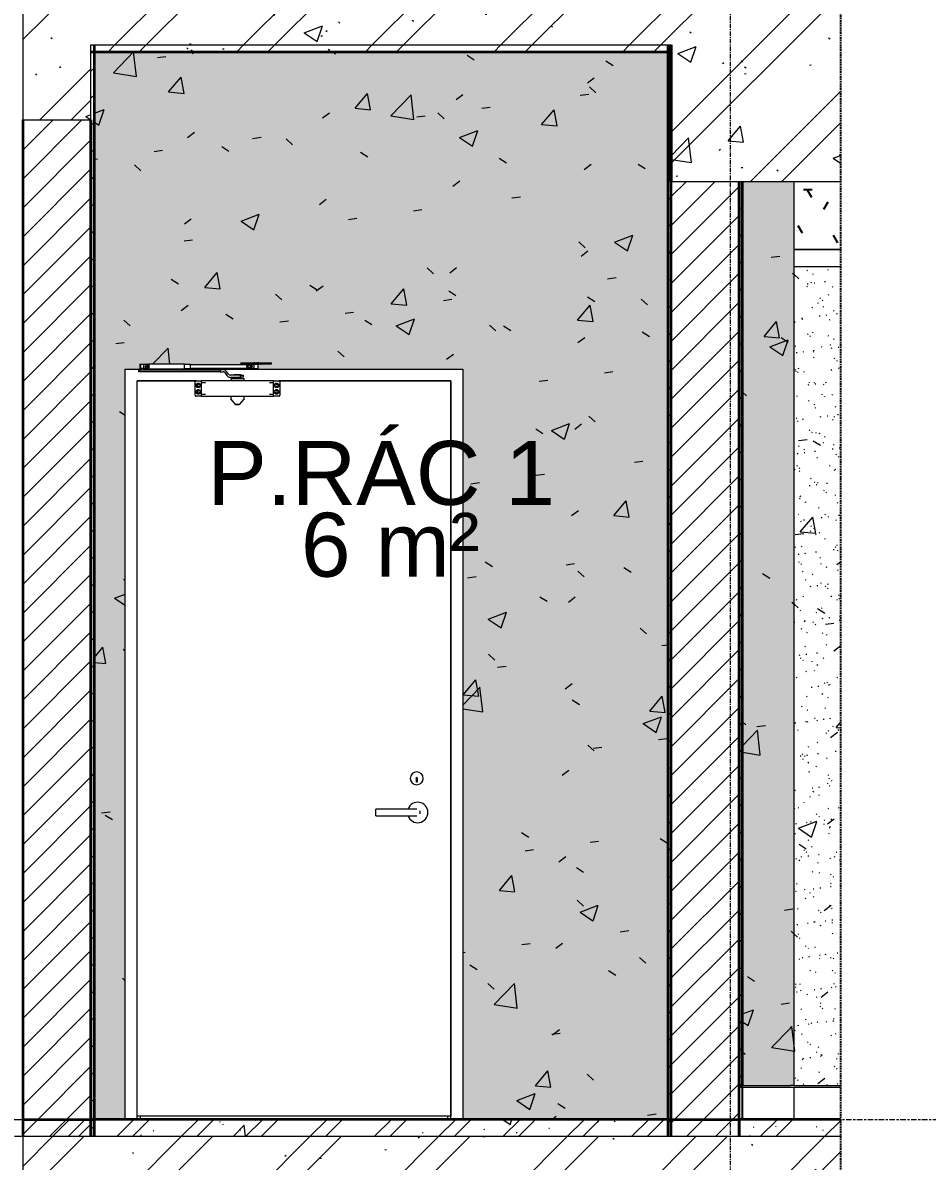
# Model space of a CAD drawing. Header units: millimetres. Extents: x 41641 to 74043, y -6777 to 34550.
# Drawn here: x 51462 to 54113, y 22478 to 25815 of the extents above; entities that cross this region are included whole.
import ezdxf

# ---------------------------------------------------------------- set-up
doc = ezdxf.new("R2010")
doc.units = ezdxf.units.MM
for name, pattern in [('Centre', [31.75, 6.35, -4.7625, 15.875, -4.7625]), ('Grid Line', [22.225, 12.7, -3.175, 3.175, -3.175]), ('Hidden', [7.14375, 4.7625, -2.38125])]:
    doc.linetypes.add(name, pattern=pattern)
for name, color, linetype, lineweight in [('0-1', 7, 'Continuous', 5), ('A-AREA-IDEN', 2, 'Continuous', 9), ('A-CLNG-1', 250, 'Continuous', 18), ('A-CLNG-PATT-1', 254, 'Continuous', 25), ('A-DETL-GENF', 92, 'Continuous', 18), ('A-DETL-GENF-1', 9, 'Continuous', 18), ('A-DETL-GENF-3', 92, 'Hidden', 25), ('A-DETL-THIN', 151, 'Continuous', 18), ('A-DOOR', 31, 'Continuous', 18), ('A-DOOR-FRAM', 31, 'Continuous', 18), ('A-FLOR', 192, 'Continuous', 18), ('A-FLOR-1', 250, 'Continuous', 18), ('A-FLOR-FNSH-1', 7, 'Continuous', 35), ('A-FLOR-HRAL-1', 250, 'Continuous', 18), ('A-FLOR-HRAL-2', 53, 'Continuous', 25), ('A-FLOR-HRAL-3', 9, 'Continuous', 18), ('A-FLOR-LEVL-2', 51, 'Centre', 9), ('A-FLOR-PATT-1', 43, 'Continuous', 18), ('A-FLOR-PATT-3', 8, 'Continuous', 18), ('A-WALL-1', 7, 'Continuous', 35), ('A-WALL-PATT', 111, 'Continuous', 18), ('A-WALL-PATT-1', 9, 'Continuous', 18), ('A-WALL-PATT-2', 255, 'Continuous', 18), ('A-WALL-PATT-3', 250, 'Continuous', 18), ('I-WALL', 2, 'Continuous', 18), ('I-WALL-1', 250, 'Continuous', 18), ('S-BEAM-3', 10, 'Continuous', 50), ('S-GRID-1', 1, 'Grid Line', 9)]:
    doc.layers.add(name, color=color, linetype=linetype, lineweight=lineweight)
doc.styles.add('Arial', font='arial.ttf', dxfattribs={"height": 187.5})
pattern_1 = [(50, (48873.26, 15725), (546.553, -47.817), [57.15, -628.65]), (355, (48873.26, 15725), (-105.728, 573.17), [45.72, -502.92]), (100.451, (48918.8, 15721), (440.828, 525.35), [48.57, -534.27]), (46.184, (48873.26, 15877.4), (813.237, -126.13), [85.725, -942.975]), (96.636, (48941, 15866.9), (712.21, 742.28), [72.855, -801.405]), (351.184, (48873.3, 15877.4), (712.215, 742.276), [68.58, -754.38]), (21, (48949.46, 15839.3), (454.843, -306.796), [57.15, -628.65]), (326, (48949.46, 15839.3), (185.406, 552.564), [45.72, -502.92]), (71.451, (48987.36, 15813.73), (640.25, 245.764), [48.57, -534.27]), (37.5, (48873.26, 15725), (9.2664, 253.665), [5.029, -491.795, 5.029, -505.511, -504.825]), (37.5, (48873.26, 15725), (9.2664, 253.665), [-1007.364, 5.029, -499.796]), (7.5, (48873.26, 15725), (200.4594, 300.5414), [5.029, -286.055, 5.029, -480.365, -192.405]), (7.5, (48873.26, 15725), (200.4594, 300.5414), [-776.478, 5.029, -187.376]), (327.5, (48703.33, 15725), (406.773, -17.1864), [5.029, -185.471, 5.029, -589.331, -788.67]), (327.5, (48703.33, 15725), (406.773, -17.1864), [-784.86, 5.029, -783.641]), (317.5, (48627.13, 15725), (444.388, 76.28), [5.029, -242.621, 5.029, -389.687, -560.07]), (317.5, (48627.13, 15725), (444.388, 76.28), [-642.366, 5.03, -555.04]), (45, (48873.26, 15725), (-188.5854, 188.5854), []), (45, (48873.26, 16010.75), (-188.5854, 188.5854), [])]
pattern_2 = [(50, (48873.26, 15725), (273.276, -23.909), [28.575, -314.325]), (355, (48873.26, 15725), (-52.865, 286.585), [22.86, -251.46]), (100.451, (48896.03, 15723), (220.414, 262.6745), [24.285, -267.135]), (46.184, (48873.26, 15801.2), (406.619, -63.065), [42.862, -471.487]), (96.636, (48907.14, 15795.94), (356.104, 371.141), [36.428, -400.703]), (351.184, (48873.26, 15801.2), (356.107, 371.138), [34.29, -377.19]), (21, (48911.36, 15782.15), (227.421, -153.398), [28.575, -314.325]), (326, (48911.36, 15782.15), (92.703, 276.282), [22.86, -251.46]), (71.451, (48930.3, 15769.37), (320.1254, 122.8816), [24.285, -267.135]), (37.5, (48873.26, 15725), (4.6325, 126.8326), [2.515, -245.897, 2.515, -252.755, -252.413]), (37.5, (48873.26, 15725), (4.6325, 126.8326), [-503.682, 2.515, -249.898]), (7.5, (48873.26, 15725), (100.2292, 150.2711), [2.515, -143.027, 2.515, -240.182, -96.203]), (7.5, (48873.26, 15725), (100.2292, 150.2711), [-388.239, 2.515, -93.688]), (327.5, (48788.3, 15725), (203.3868, -8.5935), [2.515, -92.735, 2.515, -294.665, -394.335]), (327.5, (48788.3, 15725), (203.3868, -8.5935), [-392.43, 2.515, -391.82]), (317.5, (48750.2, 15725), (222.1944, 38.14), [2.515, -121.31, 2.515, -194.843, -280.035]), (317.5, (48750.2, 15725), (222.1944, 38.14), [-321.183, 2.515, -277.52]), (45, (48873.26, 15725), (-94.2927, 94.2927), []), (45, (48873.26, 15867.88), (-94.2927, 94.2927), [])]
pattern_3 = [(50, (48873.26, 15725), (546.553, -47.817), [57.15, -628.65]), (355, (48873.26, 15725), (-105.728, 573.17), [45.72, -502.92]), (100.451, (48918.8, 15721), (440.828, 525.35), [48.57, -534.27]), (46.184, (48873.26, 15877.4), (813.237, -126.13), [85.725, -942.975]), (96.636, (48941, 15866.9), (712.21, 742.28), [72.855, -801.405]), (351.184, (48873.3, 15877.4), (712.215, 742.276), [68.58, -754.38]), (21, (48949.46, 15839.3), (454.843, -306.796), [57.15, -628.65]), (326, (48949.46, 15839.3), (185.406, 552.564), [45.72, -502.92]), (71.451, (48987.36, 15813.73), (640.25, 245.764), [48.57, -534.27]), (37.5, (48873.26, 15725), (9.2664, 253.665), [25.146, -471.678, 25.146, -485.394, -504.825]), (37.5, (48873.26, 15725), (9.2664, 253.665), [-1007.364, 25.146, -479.679]), (7.5, (48873.26, 15725), (200.4594, 300.5414), [25.146, -265.938, 25.146, -460.248, -192.405]), (7.5, (48873.26, 15725), (200.4594, 300.5414), [-776.478, 25.146, -167.259]), (327.5, (48703.33, 15725), (406.773, -17.1864), [25.146, -165.354, 25.146, -569.214, -788.67]), (327.5, (48703.33, 15725), (406.773, -17.1864), [-784.86, 25.146, -763.524]), (317.5, (48627.13, 15725), (444.388, 76.28), [25.146, -222.504, 25.146, -369.57, -560.07]), (317.5, (48627.13, 15725), (444.388, 76.28), [-642.366, 25.146, -534.924])]
pattern_4 = [(37.5, (48873.26, 15725), (-2.40047, 73.41204), [2.515, -55.397, 2.515, -62.255, -61.913]), (37.5, (48873.26, 15725), (-2.40047, 73.41204), [-122.682, 2.515, -59.398]), (7.5, (48873.26, 15725), (67.42816, 107.524), [2.515, -28.727, 2.515, -49.682, -20.003]), (7.5, (48873.26, 15725), (67.42816, 107.524), [-83.439, 2.515, -17.488]), (327.5, (48826.4, 15725), (118.6493, 0.21553), [2.515, -16.535, 2.515, -66.065, -89.535]), (327.5, (48826.4, 15725), (118.6493, 0.21553), [-87.63, 2.515, -87.02]), (317.5, (48826.4, 15725), (114.5339, 33.4393), [2.515, -7.01, 2.515, -42.443, -51.435]), (317.5, (48826.4, 15725), (114.5339, 33.4393), [-54.483, 2.515, -48.92])]
pattern_5 = [(45, (48873.26, 15725), (-39.77476, 39.77476), [])]
pattern_6 = [(45, (48873.26, 15725), (-42.4264, 42.4264), [])]

# ---------------------------------------------------------------- blocks, each defined once
blk = doc.blocks.new('NCV_TKTC_KET CAU_rvt-1-TKCS_THANG MÁY TM1 - MẶT CẮT')
at = {"layer": 'A-FLOR-PATT-1'}
h = blk.add_hatch(dxfattribs=at)
h.set_pattern_fill('FP_3', color=256, style=0, pattern_type=2)
h.set_pattern_definition(pattern_1)
h.paths.add_polyline_path([(53295.8, 25730), (53361.9, 25730), (53361.9, 25750), (51661.9, 25750), (51661.9, 25730), (52646.7, 25730)])
h = blk.add_hatch(dxfattribs=at)
h.set_pattern_fill('FP_3', color=256, style=0, pattern_type=2)
h.set_pattern_definition(pattern_1)
h.paths.add_polyline_path([(53295.8, 25730), (53361.9, 25730), (53361.9, 25750), (51661.9, 25750), (51661.9, 25730), (52646.7, 25730)])
at = {"layer": 'A-FLOR-FNSH-1'}
for p, q in [((53361.9, 25730), (53361.9, 25750)), ((51661.9, 25730), (53361.9, 25730))]:
    blk.add_line(p, q, dxfattribs=at)
at = {"layer": 'S-BEAM-3'}
blk.add_line((53361.9, 25750), (53361.9, 25350), dxfattribs=at)
blk = doc.blocks.new('Railing - Railing-V6-TKCS_THANG MÁY TM1 - MẶT CẮT')
at = {"layer": 'A-FLOR-HRAL-2'}
for p, q in [((53571.9, 22695), (53561.9, 22695)), ((53561.9, 22695), (53561.9, 22600)), ((53571.9, 22600), (53571.9, 22695)), ((53561.9, 22600), (53571.9, 22600))]:
    blk.add_line(p, q, dxfattribs=at)
at = {"layer": 'A-FLOR-HRAL-3'}
for p, q in [((53571.9, 22695), (53721.9, 22695)), ((53721.9, 22695), (53858.6, 22695)), ((53721.9, 22695), (53721.9, 22600))]:
    blk.add_line(p, q, dxfattribs=at)
blk = doc.blocks.new('CL_01-VÁCH DỰNG THẠCH CAO CĂN HỘ LOẠI 1-7A1 - CL_01-VÁCH DỰNG THẠCH CAO CĂN HỘ LOẠI 1-7A-V7-TKCS_THANG MÁY TM1 - MẶT CẮT')
at = {"layer": 'A-CLNG-PATT-1'}
h = blk.add_hatch(dxfattribs=at)
h.set_pattern_fill('FP_8', color=256, style=0, pattern_type=2)
h.set_pattern_definition([(0, (48873.26, 15725), (304.8, 76.2), [25.146, -203.454, 25.146, -203.454, -1219.2]), (0, (48873.26, 15725), (304.8, 76.2), [-457.2, 25.146, -432.054, 25.146, -203.454, -533.4]), (0, (48873.26, 15725), (304.8, 76.2), [-1143, 25.146, -127.254, 25.146, -355.854]), (120, (48987.56, 15763.1), (-218.39114, 225.86454), [25.146, -203.454, 25.146, -203.454, -1219.2]), (120, (48987.56, 15763.1), (-218.39114, 225.86454), [-457.2, 25.146, -432.054, 25.146, -203.454, -533.4]), (120, (48987.56, 15763.1), (-218.39114, 225.86454), [-1143, 25.146, -127.254, 25.146, -355.854]), (240, (49025.66, 15915.5), (-86.40886, -302.06454), [25.146, -203.454, 25.146, -203.454, -1219.2]), (240, (49025.66, 15915.5), (-86.40886, -302.06454), [-457.2, 25.146, -432.054, 25.146, -203.454, -533.4]), (240, (49025.66, 15915.5), (-86.40886, -302.06454), [-1143, 25.146, -127.254, 25.146, -355.854])])
h.paths.add_polyline_path([(53858.6, 25150), (53858.6, 25350), (53721.9, 25350), (53721.9, 25150)])
at = {"layer": 'A-CLNG-1'}
blk.add_line((53858.6, 25150), (53721.9, 25150), dxfattribs=at)
blk = doc.blocks.new('NCV_TKTC_TANG 6 - 8_rvt-1-TKCS_THANG MÁY TM1 - MẶT CẮT')
at = {"layer": 'A-FLOR-1'}
h = blk.add_hatch(dxfattribs=at)
h.set_pattern_fill('FP_2', color=256, style=0, pattern_type=2)
h.set_pattern_definition(pattern_2)
h.paths.add_polyline_path([(53561.9, 22550), (53858.6, 22550), (53858.6, 22600), (53561.9, 22600)])
at = {"layer": 'A-WALL-PATT-1'}
h = blk.add_hatch(dxfattribs=at)
h.set_pattern_fill('FP_5', color=256, style=0, pattern_type=2)
h.set_pattern_definition(pattern_3)
h.paths.add_polyline_path([(53571.9, 22700), (53711.9, 22700), (53711.9, 25350), (53571.9, 25350), (53571.9, 23726.6)])
h = blk.add_hatch(dxfattribs=at)
h.set_pattern_fill('FP_5', color=256, style=0, pattern_type=2)
h.set_pattern_definition(pattern_3)
h.paths.add_polyline_path([(53721.9, 22700), (53721.9, 25350), (53711.9, 25350), (53711.9, 22700)])
h = blk.add_hatch(dxfattribs=at)
h.set_pattern_fill('FP_5', color=256, style=0, pattern_type=2)
h.set_pattern_definition(pattern_3)
h.paths.add_polyline_path([(53721.9, 22700), (53858.6, 22700), (53858.6, 25100), (53721.9, 25100), (53721.9, 22838.3)])
at = {"layer": 'A-WALL-PATT-2'}
h = blk.add_hatch(dxfattribs=at)
h.set_pattern_fill('FP_6', color=256, style=0, pattern_type=2)
h.set_pattern_definition(pattern_4)
h.paths.add_polyline_path([(53571.9, 22700), (53711.9, 22700), (53711.9, 25350), (53571.9, 25350), (53571.9, 23726.6)])
h = blk.add_hatch(dxfattribs=at)
h.set_pattern_fill('FP_6', color=256, style=0, pattern_type=2)
h.set_pattern_definition(pattern_4)
h.paths.add_polyline_path([(53721.9, 22700), (53721.9, 25350), (53711.9, 25350), (53711.9, 22700)])
h = blk.add_hatch(dxfattribs=at)
h.set_pattern_fill('FP_6', color=256, style=0, pattern_type=2)
h.set_pattern_definition(pattern_4)
h.paths.add_polyline_path([(53721.9, 22700), (53858.6, 22700), (53858.6, 25100), (53721.9, 25100), (53721.9, 22838.3)])
at = {"layer": 'A-WALL-PATT-3'}
h = blk.add_hatch(dxfattribs=at)
h.set_pattern_fill('FP_7', color=256, style=0, pattern_type=2)
h.set_pattern_definition(pattern_5)
h.paths.add_polyline_path([(53561.9, 22700), (53571.9, 22700), (53571.9, 25350), (53561.9, 25350), (53561.9, 23726.6)])
at = {"layer": 'A-CLNG-1'}
for p, q in [((53721.9, 25150), (53858.6, 25150)), ((53858.6, 25100), (53721.9, 25100))]:
    blk.add_line(p, q, dxfattribs=at)
at = {"layer": 'A-FLOR-FNSH-1'}
for p, q in [((53858.6, 22600), (53561.9, 22600)), ((53561.9, 22600), (53561.9, 22550))]:
    blk.add_line(p, q, dxfattribs=at)
at = {"layer": 'A-WALL-1'}
for p, q in [((53561.9, 25350), (53561.9, 22700)), ((53571.9, 22700), (53571.9, 25350)), ((53561.9, 22700), (53571.9, 22700))]:
    blk.add_line(p, q, dxfattribs=at)
at = {"layer": 'I-WALL-1'}
for p, q in [((53721.9, 25350), (53721.9, 22700)), ((53571.9, 22700), (53711.9, 22700)), ((53721.9, 22700), (53711.9, 22700)), ((53721.9, 22700), (53858.6, 22700))]:
    blk.add_line(p, q, dxfattribs=at)
at = {"layer": 'A-CLNG-1'}
blk.add_blockref('CL_01-VÁCH DỰNG THẠCH CAO CĂN HỘ LOẠI 1-7A1 - CL_01-VÁCH DỰNG THẠCH CAO CĂN HỘ LOẠI 1-7A-V7-TKCS_THANG MÁY TM1 - MẶT CẮT', (0, 0), dxfattribs=at)
at = {"layer": 'A-FLOR-HRAL-1'}
blk.add_blockref('Railing - Railing-V6-TKCS_THANG MÁY TM1 - MẶT CẮT', (0, 0), dxfattribs=at)
blk = doc.blocks.new('FD_02 - FD_03 - FD_03-KY THUAT-900x2200mm-V12-TKCS_THANG MÁY TM1 - MẶT CẮT')
at = {"layer": 'A-DOOR'}
for p, q in [((51800.8, 24798), (51800.8, 24792)), ((51800.8, 24798), (51805.3, 24798)), ((51804.8, 24814), (51804.8, 24801)), ((51804.8, 24814), (51816.9, 24814)), ((51816.9, 24801), (51804.8, 24801)), ((51805.3, 24798), (52040.8, 24798)), ((51805.3, 24792), (51805.3, 24798)), ((51807.3, 24814), (51807.3, 24798)), ((51808.5, 24801), (51808.5, 24798)), ((51816.9, 24814), (51824, 24814)), ((51816.9, 24801), (51816.9, 24814)), ((51824, 24801), (51816.9, 24801)), ((51817.1, 24798), (51817.1, 24801.2)), ((51818.3, 24798), (51818.3, 24801)), ((51824, 24814), (51830.9, 24814)), ((51830.9, 24801), (51824, 24801)), ((51830.9, 24801), (51830.9, 24814)), ((51830.9, 24813.6), (51830.9, 24801.4)), ((51830.9, 24801.4), (51830.9, 24813.6)), ((51936.4, 24814.5), (51831.7, 24814.5)), ((51831.7, 24800.5), (51936.4, 24800.5)), ((51953.8, 24813.5), (51936.4, 24813.5)), ((51936.4, 24801.5), (51953.8, 24801.5)), ((52140.2, 24812.5), (51953.8, 24812.5)), ((51953.8, 24802.5), (52140.2, 24802.5)), ((52049.2, 24798), (52040.8, 24798)), ((52040.8, 24798), (52040.8, 24792)), ((52049.2, 24798), (52049.2, 24798)), ((52100.8, 24818.5), (52100.8, 24815.5)), ((52100.8, 24818.5), (52101.2, 24818.5)), ((52100.8, 24815.5), (52101.2, 24815.5)), ((52101.2, 24818.5), (52120.4, 24818.5)), ((52101.2, 24815.5), (52120.4, 24815.5)), ((52120.4, 24818.5), (52120.7, 24818.5)), ((52120.4, 24815.5), (52120.7, 24815.5)), ((52120.8, 24818.5), (52126, 24818.5)), ((52120.8, 24815.5), (52126, 24815.5)), ((52121.7, 24811.5), (52128.6, 24811.5)), ((52121.7, 24811.5), (52121.7, 24804.1)), ((52128.6, 24803.5), (52121.7, 24803.5)), ((52126, 24818.5), (52127.1, 24818.5)), ((52126, 24815.5), (52127.1, 24815.5)), ((52127.1, 24818.5), (52143.6, 24818.5)), ((52127.1, 24815.5), (52143.6, 24815.5)), ((52130.8, 24815.5), (52130.8, 24814.5)), ((52130.8, 24814.5), (52132.8, 24814.5)), ((52132.8, 24814.5), (52130.8, 24814.5)), ((52134.8, 24814.5), (52132.8, 24814.5)), ((52134.8, 24814.5), (52140.5, 24814.5)), ((52140.5, 24800.5), (52134.8, 24800.5)), ((52139.3, 24814.5), (52139.3, 24800.5)), ((52139.8, 24820.3), (52139.8, 24818.5)), ((52140.5, 24814.5), (52152, 24814.5)), ((52140.5, 24800.5), (52140.5, 24814.5)), ((52152, 24800.5), (52140.5, 24800.5)), ((52140.8, 24815.5), (52140.8, 24814.5)), ((52143.6, 24818.5), (52147.9, 24818.5)), ((52143.6, 24815.5), (52147.9, 24815.5)), ((52145.8, 24820.3), (52145.8, 24820.3)), ((52145.8, 24820.3), (52145.8, 24820.3)), ((52147.9, 24818.5), (52164.4, 24818.5)), ((52147.9, 24815.5), (52164.4, 24815.5)), ((52150.8, 24814.5), (52150.8, 24815.5)), ((52151.8, 24818.5), (52151.8, 24820.3)), ((52158.8, 24814.5), (52152, 24814.5)), ((52152, 24814.5), (52152.2, 24814.5)), ((52152.2, 24800.5), (52152, 24800.5)), ((52152.2, 24800.5), (52152.2, 24814.5)), ((52158.8, 24814.5), (52160.8, 24814.5)), ((52160.8, 24814.5), (52158.8, 24814.5)), ((52160.8, 24814.5), (52160.8, 24815.5)), ((52164.4, 24818.5), (52165.5, 24818.5)), ((52164.4, 24815.5), (52165.5, 24815.5)), ((52165.5, 24818.5), (52170.7, 24818.5)), ((52165.5, 24815.5), (52170.7, 24815.5)), ((52170.8, 24818.5), (52171.1, 24818.5)), ((52170.8, 24815.5), (52171.1, 24815.5)), ((52171.1, 24818.5), (52190.3, 24818.5)), ((52171.1, 24815.5), (52190.3, 24815.5)), ((52190.3, 24818.5), (52190.8, 24818.5)), ((52190.3, 24815.5), (52190.8, 24815.5)), ((52190.8, 24815.5), (52190.8, 24818.5)), ((51970.1, 24765), (51796.9, 24765)), ((51796.9, 22610), (51796.9, 24765)), ((51805.3, 24792), (51800.8, 24792)), ((52040.8, 24792), (51805.3, 24792)), ((51970.1, 24765), (51982.4, 24765)), ((51982.4, 24765), (51985, 24765)), ((52197.1, 24765), (51985.1, 24765)), ((51985.1, 24765), (51985.1, 24764.7)), ((51985.1, 24764.7), (51985.1, 24756.1)), ((52040.8, 24792), (52049.2, 24792)), ((52054.1, 24789.4), (52059.9, 24781.1)), ((52064.8, 24784.6), (52059, 24792.9)), ((52100.1, 24782), (52069.7, 24782)), ((52069.7, 24776), (52100.1, 24776)), ((52071.6, 24772), (52071.6, 24765)), ((52071.6, 24772), (52110, 24772)), ((52081.1, 24784), (52083.8, 24784)), ((52081.1, 24784), (52081.1, 24782)), ((52081.1, 24776), (52081.1, 24774)), ((52082.4, 24774), (52081.1, 24774)), ((52082.1, 24774), (52082.1, 24772)), ((52083.3, 24774), (52082.4, 24774)), ((52082.4, 24774), (52083.3, 24774)), ((52083.8, 24774), (52082.4, 24774)), ((52083.8, 24784), (52093.8, 24784)), ((52083.8, 24782), (52083.8, 24784)), ((52083.8, 24774), (52083.8, 24776)), ((52088.8, 24774), (52083.8, 24774)), ((52093.8, 24774), (52088.8, 24774)), ((52093.8, 24784), (52101.2, 24784)), ((52093.8, 24782), (52093.8, 24784)), ((52093.8, 24774), (52093.8, 24776)), ((52097.5, 24774), (52093.8, 24774)), ((52101.2, 24774), (52097.5, 24774)), ((52100.1, 24776), (52100.1, 24782)), ((52100.1, 24782), (52108.6, 24782)), ((52108.6, 24776), (52100.1, 24776)), ((52100.1, 24772), (52100.1, 24774)), ((52101.2, 24782), (52101.2, 24784)), ((52101.2, 24774), (52101.2, 24776)), ((52108.6, 24776), (52108.6, 24782)), ((52110, 24772), (52110.7, 24772)), ((52110.7, 24765), (52110.7, 24772)), ((52197.1, 24764.7), (52197.1, 24765)), ((52197.1, 24756.1), (52197.1, 24764.7)), ((52197.2, 24765), (52199.9, 24765)), ((52199.9, 24765), (52212.1, 24765)), ((52716.9, 24765), (52212.1, 24765)), ((52716.9, 24765), (52716.9, 22610)), ((51967.1, 24723), (51967.1, 24762)), ((51997.1, 24759), (51985.1, 24759)), ((51985.1, 24756.1), (51985.1, 24754.3)), ((51985.1, 24754.3), (51985.1, 24730.7)), ((52197.1, 24759), (52185.1, 24759)), ((52197.1, 24754.3), (52197.1, 24756.1)), ((52197.1, 24730.7), (52197.1, 24754.3)), ((52215.1, 24762), (52215.1, 24723)), ((51982.4, 24720), (51970.1, 24720)), ((51985, 24720), (51982.4, 24720)), ((51985.1, 24730.7), (51985.1, 24728.9)), ((51985.1, 24728.9), (51985.1, 24720.3)), ((51985.1, 24726), (51997.1, 24726)), ((51985.1, 24720.3), (51985.1, 24720)), ((51985.1, 24720), (52197.1, 24720)), ((52071.6, 24720), (52071.6, 24712.4)), ((52071.9, 24711.7), (52084.9, 24696.3)), ((52097.4, 24696.3), (52110.4, 24711.7)), ((52110.6, 24712.4), (52110.6, 24720)), ((52185.1, 24726), (52197.1, 24726)), ((52197.1, 24728.9), (52197.1, 24730.7)), ((52197.1, 24720.3), (52197.1, 24728.9)), ((52197.1, 24720), (52197.1, 24720.3)), ((52199.9, 24720), (52197.2, 24720)), ((52212.1, 24720), (52199.9, 24720)), ((52091.1, 24696), (52091.1, 24696)), ((52091.1, 24696), (52091.1, 24696)), ((52616, 23588.3), (52616, 23597.7)), ((52617.9, 23597.7), (52617.9, 23588.3)), ((52617.9, 23588.3), (52616, 23588.3)), ((52601.9, 23510), (52496.9, 23510)), ((52496.9, 23500), (52496.9, 23510)), ((52496.9, 23490), (52496.9, 23500)), ((52496.9, 23490), (52601.9, 23490)), ((52716.9, 22610), (51796.9, 22610))]:
    blk.add_line(p, q, dxfattribs=at)
at = {"layer": 'A-DOOR', "flags": 128}
for points in [[(52118.4, 24807.5), (52118.5, 24808.3), (52118.8, 24809), (52119.3, 24809.7), (52119.9, 24810.4), (52120.7, 24811), (52121.7, 24811.5)], [(52121.7, 24803.5), (52120.7, 24804), (52119.9, 24804.6), (52119.3, 24805.3), (52118.8, 24806), (52118.5, 24806.7), (52118.4, 24807.5)], [(51970.1, 24765), (51969.5, 24764.9), (51968.8, 24764.7), (51968.3, 24764.3), (51967.8, 24763.9), (51967.4, 24763.3), (51967.2, 24762.7), (51967.1, 24762)], [(52215.1, 24762), (52215.1, 24762.7), (52214.8, 24763.3), (52214.5, 24763.9), (52214, 24764.3), (52213.4, 24764.7), (52212.8, 24764.9), (52212.1, 24765)], [(51967.1, 24723), (51967.2, 24722.3), (51967.4, 24721.7), (51967.8, 24721.1), (51968.3, 24720.7), (51968.8, 24720.3), (51969.5, 24720.1), (51970.1, 24720)], [(52071.9, 24711.7), (52071.9, 24711.7), (52071.8, 24711.8), (52071.8, 24711.8), (52071.8, 24711.8), (52071.8, 24711.9), (52071.7, 24711.9), (52071.7, 24712), (52071.7, 24712), (52071.7, 24712), (52071.7, 24712.1), (52071.7, 24712.1), (52071.7, 24712.2), (52071.6, 24712.2), (52071.6, 24712.3), (52071.6, 24712.3), (52071.6, 24712.3), (52071.6, 24712.4), (52071.6, 24712.4)], [(52110.6, 24712.4), (52110.6, 24712.4), (52110.6, 24712.3), (52110.6, 24712.3), (52110.6, 24712.2), (52110.6, 24712.2), (52110.6, 24712.1), (52110.6, 24712.1), (52110.6, 24712.1), (52110.6, 24712), (52110.5, 24712), (52110.5, 24711.9), (52110.5, 24711.9), (52110.5, 24711.9), (52110.5, 24711.8), (52110.4, 24711.8), (52110.4, 24711.7), (52110.4, 24711.7), (52110.4, 24711.7)], [(52212.1, 24720), (52212.8, 24720.1), (52213.4, 24720.3), (52214, 24720.7), (52214.5, 24721.1), (52214.8, 24721.7), (52215.1, 24722.3), (52215.1, 24723)], [(52085.6, 24696), (52085.5, 24696), (52085.5, 24696), (52085.4, 24696), (52085.4, 24696), (52085.4, 24696), (52085.3, 24696), (52085.3, 24696), (52085.3, 24696), (52085.2, 24696.1), (52085.2, 24696.1), (52085.2, 24696.1), (52085.1, 24696.1), (52085.1, 24696.1), (52085.1, 24696.1), (52085, 24696.2), (52085, 24696.2), (52085, 24696.2), (52084.9, 24696.2), (52084.9, 24696.3), (52084.9, 24696.3), (52084.9, 24696.3), (52084.9, 24696.3)], [(52091.1, 24696), (52090.9, 24696), (52090.7, 24696), (52090.5, 24696), (52090.2, 24696), (52090, 24696), (52089.8, 24696), (52089.6, 24696), (52089.4, 24696), (52089.2, 24696), (52089, 24696), (52088.8, 24696), (52088.6, 24696), (52088.4, 24696), (52088.2, 24696), (52088, 24696), (52087.8, 24696), (52087.6, 24696), (52087.5, 24696), (52087.3, 24696), (52087.1, 24696), (52087, 24696), (52086.8, 24696), (52086.7, 24696), (52086.6, 24696), (52086.4, 24696), (52086.3, 24696), (52086.2, 24696), (52086.1, 24696), (52086, 24696), (52085.9, 24696), (52085.9, 24696), (52085.8, 24696), (52085.7, 24696), (52085.7, 24696), (52085.6, 24696), (52085.6, 24696), (52085.6, 24696), (52085.6, 24696), (52085.6, 24696)], [(52085.6, 24696), (52085.6, 24696), (52085.6, 24696), (52085.6, 24696), (52085.6, 24696), (52085.7, 24696), (52085.7, 24696), (52085.8, 24696), (52085.8, 24696), (52085.9, 24696), (52086, 24696), (52086.1, 24696), (52086.2, 24696), (52086.3, 24696), (52086.4, 24696), (52086.5, 24696), (52086.7, 24696), (52086.8, 24696), (52086.9, 24696), (52087.1, 24696), (52087.2, 24696), (52087.4, 24696), (52087.6, 24696), (52087.7, 24696), (52087.9, 24696), (52088.1, 24696), (52088.3, 24696), (52088.5, 24696), (52088.7, 24696), (52088.9, 24696), (52089.1, 24696), (52089.3, 24696), (52089.5, 24696), (52089.7, 24696), (52090, 24696), (52090.2, 24696), (52090.4, 24696), (52090.6, 24696), (52090.8, 24696), (52091.1, 24696), (52091.1, 24696)], [(52091.1, 24696), (52091.3, 24696), (52091.6, 24696), (52091.8, 24696), (52092, 24696), (52092.2, 24696), (52092.5, 24696), (52092.7, 24696), (52092.9, 24696), (52093.1, 24696), (52093.3, 24696), (52093.5, 24696), (52093.7, 24696), (52093.9, 24696), (52094.1, 24696), (52094.3, 24696), (52094.5, 24696), (52094.6, 24696), (52094.8, 24696), (52095, 24696), (52095.1, 24696), (52095.3, 24696), (52095.4, 24696), (52095.6, 24696), (52095.7, 24696), (52095.8, 24696), (52095.9, 24696), (52096, 24696), (52096.1, 24696), (52096.2, 24696), (52096.3, 24696), (52096.4, 24696), (52096.5, 24696), (52096.5, 24696), (52096.6, 24696), (52096.6, 24696), (52096.7, 24696), (52096.7, 24696), (52096.7, 24696), (52096.7, 24696)], [(52096.7, 24696), (52096.7, 24696), (52096.7, 24696), (52096.7, 24696), (52096.6, 24696), (52096.6, 24696), (52096.5, 24696), (52096.5, 24696), (52096.4, 24696), (52096.3, 24696), (52096.3, 24696), (52096.2, 24696), (52096.1, 24696), (52096, 24696), (52095.8, 24696), (52095.7, 24696), (52095.6, 24696), (52095.5, 24696), (52095.3, 24696), (52095.2, 24696), (52095, 24696), (52094.8, 24696), (52094.7, 24696), (52094.5, 24696), (52094.3, 24696), (52094.1, 24696), (52093.9, 24696), (52093.8, 24696), (52093.6, 24696), (52093.4, 24696), (52093.1, 24696), (52092.9, 24696), (52092.7, 24696), (52092.5, 24696), (52092.3, 24696), (52092.1, 24696), (52091.9, 24696), (52091.6, 24696), (52091.4, 24696), (52091.2, 24696), (52091.1, 24696)], [(52097.4, 24696.3), (52097.4, 24696.3), (52097.4, 24696.3), (52097.3, 24696.2), (52097.3, 24696.2), (52097.3, 24696.2), (52097.2, 24696.2), (52097.2, 24696.2), (52097.2, 24696.1), (52097.1, 24696.1), (52097.1, 24696.1), (52097.1, 24696.1), (52097, 24696.1), (52097, 24696.1), (52097, 24696), (52096.9, 24696), (52096.9, 24696), (52096.9, 24696), (52096.8, 24696), (52096.8, 24696), (52096.8, 24696), (52096.7, 24696), (52096.7, 24696)], [(52616.9, 23510), (52616.9, 23510), (52616.9, 23510), (52616.8, 23510), (52616.7, 23510), (52616.6, 23510), (52616.5, 23510), (52616.4, 23510), (52616.2, 23510), (52616, 23510), (52615.8, 23510), (52615.5, 23510), (52615.2, 23510), (52615, 23510), (52614.6, 23510), (52614.3, 23510), (52614, 23510), (52613.6, 23510), (52613.2, 23510), (52612.8, 23510), (52612.4, 23510), (52611.9, 23510), (52611.5, 23510), (52611, 23510), (52610.5, 23510), (52610, 23510), (52609.5, 23510), (52609, 23510), (52608.5, 23510), (52607.9, 23510), (52607.4, 23510), (52606.8, 23510), (52606.2, 23510), (52605.7, 23510), (52605.1, 23510), (52604.5, 23510), (52603.9, 23510), (52603.3, 23510), (52602.7, 23510), (52602.1, 23510), (52601.9, 23510)], [(52601.9, 23490), (52602.5, 23490), (52603.1, 23490), (52603.7, 23490), (52604.3, 23490), (52604.9, 23490), (52605.5, 23490), (52606.1, 23490), (52606.7, 23490), (52607.2, 23490), (52607.8, 23490), (52608.3, 23490), (52608.9, 23490), (52609.4, 23490), (52609.9, 23490), (52610.4, 23490), (52610.9, 23490), (52611.4, 23490), (52611.8, 23490), (52612.3, 23490), (52612.7, 23490), (52613.1, 23490), (52613.5, 23490), (52613.9, 23490), (52614.2, 23490), (52614.6, 23490), (52614.9, 23490), (52615.2, 23490), (52615.4, 23490), (52615.7, 23490), (52615.9, 23490), (52616.1, 23490), (52616.3, 23490), (52616.5, 23490), (52616.6, 23490), (52616.7, 23490), (52616.8, 23490), (52616.9, 23490), (52616.9, 23490), (52616.9, 23490)]]:
    blk.add_lwpolyline(points, dxfattribs=at)
at = {"layer": 'A-DOOR'}
for centre, radius, start, end in [((51976.1, 24752), 3.5, 0, 180), ((51976.1, 24752), 3.5, 180, 0), ((51976.1, 24733), 3.5, 0, 180), ((51976.1, 24733), 3.5, 180, 0), ((52206.1, 24752), 3.5, 0, 180), ((52206.1, 24752), 3.5, 180, 0), ((52206.1, 24733), 3.5, 0, 180), ((52206.1, 24733), 3.5, 180, 0), ((52616.9, 23600), 19, 0, 180), ((52616.9, 23600), 19, 180, 0), ((52616.9, 23600), 2.5, 293.4206, 247.0082), ((52619.4, 23500), 30, 0, 160.3657), ((52619.4, 23500), 30, 199.5633, 0), ((52616.9, 23500), 10, 0, 30), ((52616.9, 23500), 10, 334.5499, 0)]:
    blk.add_arc(centre, radius, start, end, dxfattribs=at)
for centre, major_axis, ratio, start_param, end_param in [((51822.8, 24807.5), (0, 2.5), 0.965835, 4.712389, 7.853982), ((51822.8, 24807.5), (0, 2.5), 0.965835, 1.570796, 4.712389), ((51823.3, 24807.5), (0, 2.5), 0.965835, 0, 1.570796), ((51823.3, 24807.5), (0, 2.5), 0.965835, 1.570796, 3.141593), ((51823.4, 24807.5), (0, 2.5), 0.965835, 0, 1.570796), ((51823.4, 24807.5), (0, 2.5), 0.965835, 1.570796, 3.141593), ((51825.2, 24807.5), (0, 2.5), 0.965835, 0.523599, 1.570796), ((51825.1, 24807.5), (0, 2.5), 0.965835, 0.523599, 1.570796), ((51825.2, 24807.5), (0, 2.5), 0.965835, 1.570796, 2.617994), ((51825.1, 24807.5), (0, 2.5), 0.965835, 1.570796, 2.617994), ((51825.7, 24807.5), (0, 2.5), 0.965835, 0.523599, 1.570796), ((51825.7, 24807.5), (0, 2.5), 0.965835, 1.570796, 2.617994), ((51822.2, 24807.5), (0, 6.79), 0.965835, 4.712389, 5.992125), ((51822.2, 24807.5), (0, 6.79), 0.965835, 3.432653, 4.712389), ((51822.7, 24807.5), (0, 6.79), 0.965835, 4.712389, 5.992125), ((51822.7, 24807.5), (0, 6.79), 0.965835, 3.432653, 4.712389), ((51823.3, 24807.5), (0, 2.5), 0.965835, 4.712389, 4.974188), ((51823.4, 24807.5), (0, 2.5), 0.965835, 4.712389, 4.974188), ((51823.3, 24807.5), (0, 2.5), 0.965835, 4.45059, 4.712389), ((51823.4, 24807.5), (0, 2.5), 0.965835, 4.45059, 4.712389), ((51831.7, 24807.5), (0, 7), 0.259156, 0, 0.50718), ((51831.7, 24807.5), (0, 7), 0.259156, 2.634413, 3.141593), ((51936.4, 24807.5), (0, 7), 0.259156, 5.759587, 7.853982), ((51936.4, 24807.5), (0, 7), 0.259156, 1.570796, 3.665191), ((51936.4, 24807.5), (0, 6), 0.259156, 0, 1.570796), ((51936.4, 24807.5), (0, 6), 0.259156, 1.570796, 3.141593), ((51953.8, 24807.5), (0, 6), 0.259156, 5.759587, 7.853982), ((51953.8, 24807.5), (0, 6), 0.259156, 1.570796, 3.665191), ((51953.8, 24807.5), (0, 5), 0.259156, 0, 1.570796), ((51953.8, 24807.5), (0, 5), 0.259156, 1.570796, 3.141593), ((52049.2, 24786), (0, 12), 1, 5.323254, 6.283185), ((52134.8, 24807.5), (0, 7), 0.965835, 0, 1.570796), ((52134.8, 24807.5), (0, 7), 0.965835, 1.570796, 3.141593), ((52132.6, 24807.5), (0, 2.5), 0.965835, 4.712389, 7.853982), ((52132.6, 24807.5), (0, 2.5), 0.965835, 1.570796, 4.712389), ((52133.1, 24807.5), (0, 2.5), 0.965835, 0, 1.570796), ((52133.1, 24807.5), (0, 2.5), 0.965835, 0, 1.570796), ((52133.1, 24807.5), (0, 2.5), 0.965835, 1.570796, 3.141593), ((52133.1, 24807.5), (0, 2.5), 0.965835, 1.570796, 3.141593), ((52134.7, 24807.5), (0, 2.5), 0.965835, 0.523599, 1.570796), ((52134.7, 24807.5), (0, 2.5), 0.965835, 0.523599, 1.570796), ((52134.7, 24807.5), (0, 2.5), 0.965835, 1.570796, 2.617994), ((52134.7, 24807.5), (0, 2.5), 0.965835, 1.570796, 2.617994), ((52135.2, 24807.5), (0, 2.5), 0.965835, 0.523599, 1.570796), ((52135.2, 24807.5), (0, 2.5), 0.965835, 1.570796, 2.617994), ((52133.1, 24807.5), (0, 2.5), 0.965835, 5.759587, 6.021386), ((52133.1, 24807.5), (0, 2.5), 0.965835, 5.759587, 6.021386), ((52133.1, 24807.5), (0, 2.5), 0.965835, 3.403392, 3.665191), ((52133.1, 24807.5), (0, 2.5), 0.965835, 3.403392, 3.665191), ((52049.2, 24786), (0, 6), 1, 5.323254, 6.283185), ((52069.7, 24788), (0, 12), 1, 2.181662, 3.141593), ((52069.7, 24788), (0, 6), 1, 2.181662, 3.141593)]:
    blk.add_ellipse(centre, major_axis=major_axis, ratio=ratio, start_param=start_param, end_param=end_param, dxfattribs=at)
for points, knots in [([(51830.9, 24813.6), (51830.9, 24813.5), (51830.9, 24813.2), (51830.9, 24812.8), (51831, 24812.5), (51831.1, 24812.3), (51831.1, 24812), (51831.2, 24811.8), (51831.2, 24811.7), (51831.3, 24811.5), (51831.3, 24811.3), (51831.4, 24811.1), (51831.5, 24810.8), (51831.5, 24810.6), (51831.6, 24810.4), (51831.6, 24810.3), (51831.7, 24810), (51831.7, 24809.8), (51831.8, 24809.4), (51831.9, 24809), (51831.9, 24808.7), (51831.9, 24808.2), (51832, 24807.8), (51832, 24807.5)], [0, 0, 0, 0, 0.1, 0.2, 0.25, 0.3, 0.35, 0.375, 0.4, 0.425, 0.45, 0.5, 0.55, 0.575, 0.6, 0.625, 0.65, 0.7, 0.75, 0.8, 0.85, 0.9, 1, 1, 1, 1]), ([(51832, 24807.5), (51832, 24807.2), (51831.9, 24806.8), (51831.9, 24806.3), (51831.9, 24806), (51831.8, 24805.6), (51831.7, 24805.2), (51831.7, 24805), (51831.6, 24804.7), (51831.6, 24804.6), (51831.5, 24804.4), (51831.5, 24804.2), (51831.4, 24803.9), (51831.3, 24803.7), (51831.3, 24803.5), (51831.2, 24803.3), (51831.2, 24803.2), (51831.1, 24803), (51831.1, 24802.7), (51831, 24802.5), (51830.9, 24802.2), (51830.9, 24801.8), (51830.9, 24801.5), (51830.9, 24801.4)], [0, 0, 0, 0, 0.1, 0.15, 0.2, 0.25, 0.3, 0.35, 0.375, 0.4, 0.425, 0.45, 0.5, 0.55, 0.575, 0.6, 0.625, 0.65, 0.7, 0.75, 0.8, 0.9, 1, 1, 1, 1]), ([(51969.8, 24752), (51969.8, 24753.2), (51970.3, 24755), (51971.8, 24756.9), (51973.2, 24757.9), (51974.9, 24758.5), (51976.7, 24758.7), (51978.5, 24758.4), (51980.1, 24757.6), (51981.5, 24756.4), (51982.1, 24755.4), (51982.4, 24754.9)], [0, 0, 0, 0, 0.2, 0.3, 0.4, 0.5, 0.6, 0.7, 0.8, 0.9, 1, 1, 1, 1]), ([(51982.4, 24749.1), (51981.9, 24748), (51980.7, 24746.7), (51978.5, 24745.6), (51976.7, 24745.3), (51974.9, 24745.5), (51973.2, 24746.1), (51971.8, 24747.1), (51970.6, 24748.5), (51969.9, 24750.2), (51969.8, 24751.4), (51969.8, 24752)], [0, 0, 0, 0, 0.2, 0.3, 0.4, 0.5, 0.6, 0.7, 0.8, 0.9, 1, 1, 1, 1]), ([(51969.8, 24733), (51969.8, 24734.2), (51970.3, 24736), (51971.8, 24737.9), (51973.2, 24738.9), (51974.9, 24739.5), (51976.7, 24739.7), (51978.5, 24739.4), (51980.1, 24738.6), (51981.5, 24737.4), (51982.1, 24736.4), (51982.4, 24735.9)], [0, 0, 0, 0, 0.2, 0.3, 0.4, 0.5, 0.6, 0.7, 0.8, 0.9, 1, 1, 1, 1]), ([(51982.4, 24730.1), (51981.9, 24729), (51980.7, 24727.7), (51978.5, 24726.6), (51976.7, 24726.3), (51974.9, 24726.5), (51973.2, 24727.1), (51971.8, 24728.1), (51970.6, 24729.5), (51969.9, 24731.2), (51969.8, 24732.4), (51969.8, 24733)], [0, 0, 0, 0, 0.2, 0.3, 0.4, 0.5, 0.6, 0.7, 0.8, 0.9, 1, 1, 1, 1]), ([(52199.9, 24754.9), (52200.4, 24756), (52201.6, 24757.3), (52203.8, 24758.4), (52205.5, 24758.7), (52207.3, 24758.5), (52209, 24757.9), (52210.5, 24756.9), (52211.6, 24755.5), (52212.3, 24753.8), (52212.5, 24752.6), (52212.5, 24752)], [0, 0, 0, 0, 0.2, 0.3, 0.4, 0.5, 0.6, 0.7, 0.8, 0.9, 1, 1, 1, 1]), ([(52212.5, 24752), (52212.5, 24750.8), (52212, 24749), (52210.5, 24747.1), (52209, 24746.1), (52207.3, 24745.5), (52205.5, 24745.3), (52203.8, 24745.6), (52202.1, 24746.4), (52200.8, 24747.6), (52200.1, 24748.6), (52199.9, 24749.1)], [0, 0, 0, 0, 0.2, 0.3, 0.4, 0.5, 0.6, 0.7, 0.8, 0.9, 1, 1, 1, 1]), ([(52199.9, 24735.9), (52200.4, 24737), (52201.6, 24738.3), (52203.8, 24739.4), (52205.5, 24739.7), (52207.3, 24739.5), (52209, 24738.9), (52210.5, 24737.9), (52211.6, 24736.5), (52212.3, 24734.8), (52212.5, 24733.6), (52212.5, 24733)], [0, 0, 0, 0, 0.2, 0.3, 0.4, 0.5, 0.6, 0.7, 0.8, 0.9, 1, 1, 1, 1]), ([(52212.5, 24733), (52212.5, 24731.8), (52212, 24730), (52210.5, 24728.1), (52209, 24727.1), (52207.3, 24726.5), (52205.5, 24726.3), (52203.8, 24726.6), (52202.1, 24727.4), (52200.8, 24728.6), (52200.1, 24729.6), (52199.9, 24730.1)], [0, 0, 0, 0, 0.2, 0.3, 0.4, 0.5, 0.6, 0.7, 0.8, 0.9, 1, 1, 1, 1])]:
    blk.add_open_spline(points, degree=3, knots=knots, dxfattribs=at)
for points in [[(51982.4, 24754.9), (51982.6, 24754.4), (51983, 24753.5), (51983.1, 24752.5), (51983.1, 24752)], [(51983.1, 24752), (51983.1, 24751.5), (51983, 24750.5), (51982.6, 24749.6), (51982.4, 24749.1)], [(51982.4, 24735.9), (51982.6, 24735.4), (51983, 24734.5), (51983.1, 24733.5), (51983.1, 24733)], [(51983.1, 24733), (51983.1, 24732.5), (51983, 24731.5), (51982.6, 24730.6), (51982.4, 24730.1)], [(52199.2, 24752), (52199.2, 24752.5), (52199.3, 24753.5), (52199.6, 24754.4), (52199.9, 24754.9)], [(52199.9, 24749.1), (52199.6, 24749.6), (52199.3, 24750.5), (52199.2, 24751.5), (52199.2, 24752)], [(52199.2, 24733), (52199.2, 24733.5), (52199.3, 24734.5), (52199.6, 24735.4), (52199.9, 24735.9)], [(52199.9, 24730.1), (52199.6, 24730.6), (52199.3, 24731.5), (52199.2, 24732.5), (52199.2, 24733)]]:
    blk.add_open_spline(points, degree=3, dxfattribs=at)
at = {"layer": 'A-DOOR-FRAM'}
for p, q in [((51796.9, 22600), (51796.9, 24765)), ((51796.9, 24765), (51970.1, 24765)), ((52212.1, 24765), (52716.9, 24765)), ((52716.9, 22600), (52716.9, 24765)), ((51806.9, 22600), (51806.9, 22610)), ((52706.9, 22610), (52706.9, 22600))]:
    blk.add_line(p, q, dxfattribs=at)
blk = doc.blocks.new('BORDER VIEW - BORDER VIEW-3767652-TKCS_THANG MÁY TM1 - MẶT CẮT')
at = {"layer": 'A-DETL-GENF-3'}
blk.add_line((53858.6, 34266.8), (53858.6, -4350), dxfattribs=at)

msp = doc.modelspace()

# ---------------------------------------------------------------- hatches: boundary and pattern name
at = {"layer": 'A-DETL-GENF-1'}
h = msp.add_hatch(dxfattribs=at)
h.set_pattern_fill('FP_3', color=256, style=0, pattern_type=2)
h.set_pattern_definition(pattern_1)
h.paths.add_polyline_path([(44235.3, 25350), (44536.9, 25350), (44536.9, 25750), (45537, 25750), (45537, 25550), (45737, 25550), (45737, 25750), (49161.9, 25750), (49161.9, 25530), (49361.9, 25530), (49361.9, 25950), (43732, 25950), (43732, 25750), (44235.3, 25750)])
h.paths.add_polyline_path([(53858.6, 25350), (53858.6, 25950), (51461.9, 25950), (51461.9, 25530), (51661.9, 25530), (51661.9, 25750), (53362.4, 25750), (53362.4, 25350)])
h = msp.add_hatch(dxfattribs=at)
h.set_pattern_fill('FP_3', color=256, style=0, pattern_type=2)
h.set_pattern_definition(pattern_1)
h.paths.add_polyline_path([(44536.9, 21950), (44536.9, 22350), (45537, 22350), (45537, 22150), (45737, 22150), (45737, 22350), (49161.9, 22350), (49161.9, 22130), (49361.9, 22130), (49361.9, 22550), (43732, 22550), (43732, 22350), (44235.3, 22350), (44235.3, 21950)])
h.paths.add_polyline_path([(53858.6, 21950), (53858.6, 22550), (51461.9, 22550), (51461.9, 22130), (51661.9, 22130), (51661.9, 22350), (53362.4, 22350), (53362.4, 21950)])
at = {"layer": 'A-FLOR-PATT-3'}
h = msp.add_hatch(dxfattribs=at)
h.set_pattern_fill('FP_2', color=256, style=0, pattern_type=2)
h.set_pattern_definition(pattern_2)
h.paths.add_polyline_path([(53362.4, 22550), (53362.4, 22600), (51461.9, 22600), (51461.9, 22550), (53295.8, 22550)])
at = {"layer": 'A-WALL-PATT'}
h = msp.add_hatch(dxfattribs=at)
h.set_pattern_fill('FP_1', color=256, style=0, pattern_type=2)
h.set_pattern_definition(pattern_6)
h.paths.add_polyline_path([(51661.9, 22600), (51661.9, 25530), (51461.9, 25530), (51461.9, 22600)])
h.paths.add_polyline_path([(51461.9, 25950), (51661.9, 25950), (51661.9, 26000), (51461.9, 26000)])
h = msp.add_hatch(dxfattribs=at)
h.set_pattern_fill('FP_7', color=256, style=0, pattern_type=2)
h.set_pattern_definition(pattern_5)
h.paths.add_polyline_path([(51671.9, 22600), (51671.9, 25750), (51661.9, 25750), (51661.9, 22600)])
h.paths.add_polyline_path([(51661.9, 25950), (51671.9, 25950), (51671.9, 26000), (51661.9, 26000)])
h = msp.add_hatch(dxfattribs=at)
h.set_pattern_fill('FP_7', color=256, style=0, pattern_type=2)
h.set_pattern_definition(pattern_5)
h.paths.add_polyline_path([(53362.3, 22600), (53362.3, 25750), (53352.3, 25750), (53352.3, 22600)])
h.paths.add_polyline_path([(53352.3, 25950), (53362.3, 25950), (53362.3, 26000), (53352.3, 26000)])
h = msp.add_hatch(dxfattribs=at)
h.set_pattern_fill('FP_1', color=256, style=0, pattern_type=2)
h.set_pattern_definition(pattern_6)
h.paths.add_polyline_path([(53561.9, 22600), (53561.9, 25350), (53362.4, 25350), (53361.9, 22600)])
h.paths.add_polyline_path([(53561.9, 25950), (53561.9, 26000), (53361.9, 26000), (53362.4, 25950)])
h = msp.add_hatch(dxfattribs=at)
h.set_pattern_fill('FP_5', color=256, style=0, pattern_type=2)
h.set_pattern_definition(pattern_3)
h.paths.add_polyline_path([(51671.9, 22600), (51761.9, 22600), (51761.9, 24800), (51807.4, 24800), (51807, 24801), (51804.8, 24801), (51805.3, 24814), (51935.5, 24813.6), (51934.6, 24808.8), (51935.2, 24802.2), (51935.1, 24800.5), (52751.9, 24800), (52751.9, 22600), (53352.3, 22600), (53352.3, 25730), (51671.9, 25730), (51671.9, 22820)])
h.paths.add_polyline_path([(52136.4, 24800.5), (52132, 24801.2), (52128.6, 24803.2), (52120.7, 24803.5), (51953.1, 24803.3), (51952.5, 24807.5), (51953.4, 24812.3), (51953.8, 24812.5), (52129.6, 24811.9), (52132.1, 24813.9), (52132.8, 24814.5), (52132.8, 24815.5), (52127.1, 24815.5), (52127.1, 24818.5), (52164.4, 24818.5), (52164.4, 24815.5), (52158.8, 24815.5), (52158.8, 24814.5), (52152, 24814.5), (52151.4, 24800.5), (52136.8, 24800.5)])
h.paths.add_polyline_path([(51953.4, 24801.5), (51935.6, 24802.3), (51934.8, 24806.7), (51935.5, 24812.3), (51936.4, 24813.5), (51953, 24812.7), (51952.2, 24808.3), (51952.8, 24802.7), (51953.8, 24801.5)])
h.paths.add_polyline_path([(52129.4, 24803.4), (52128.6, 24803.5), (52129, 24803.4)])
h.paths.add_polyline_path([(52129, 24804), (52130.4, 24805.7), (52129.8, 24805.2), (52129, 24804)])
h.paths.add_polyline_path([(52131.2, 24804.1), (52134.1, 24804.5), (52134.4, 24805.3), (52133.1, 24809.9), (52132.1, 24809.4), (52132.4, 24808.8), (52132.4, 24808.1), (52130.7, 24807.3), (52131.4, 24806.2), (52132.4, 24805.9), (52131.4, 24804.5)])
h.paths.add_polyline_path([(52119.9, 24804.6), (52118.7, 24808.8), (52118.5, 24806.7), (52119.6, 24805)])
h.paths.add_polyline_path([(51824.1, 24805.1), (51825.6, 24806.7), (51825.8, 24807.5), (51824.9, 24809.4), (51822.7, 24807.5), (51823.5, 24805.7), (51824, 24805.2)])
h.paths.add_polyline_path([(52130.4, 24809), (52129.8, 24810.1), (52130.3, 24809.1)])
h.paths.add_polyline_path([(52126, 24815.5), (52101.2, 24815.5), (52101.2, 24818.5), (52126, 24818.5)])
h.paths.add_polyline_path([(52172.3, 24815.5), (52165.5, 24815.5), (52165.5, 24818.5), (52190.3, 24818.5), (52190.3, 24815.5), (52179.7, 24815.5)])
h = msp.add_hatch(dxfattribs=at)
h.set_pattern_fill('FP_6', color=256, style=0, pattern_type=2)
h.set_pattern_definition(pattern_4)
h.paths.add_polyline_path([(51671.9, 22600), (51761.9, 22600), (51761.9, 24800), (51807.4, 24800), (51807, 24801), (51804.8, 24801), (51805.3, 24814), (51935.5, 24813.6), (51934.6, 24808.8), (51935.2, 24802.2), (51935.1, 24800.5), (52751.9, 24800), (52751.9, 22600), (53352.3, 22600), (53352.3, 25730), (51671.9, 25730), (51671.9, 22820)])
h.paths.add_polyline_path([(52136.4, 24800.5), (52132, 24801.2), (52128.6, 24803.2), (52120.7, 24803.5), (51953.1, 24803.3), (51952.5, 24807.5), (51953.4, 24812.3), (51953.8, 24812.5), (52129.6, 24811.9), (52132.1, 24813.9), (52132.8, 24814.5), (52132.8, 24815.5), (52127.1, 24815.5), (52127.1, 24818.5), (52164.4, 24818.5), (52164.4, 24815.5), (52158.8, 24815.5), (52158.8, 24814.5), (52152, 24814.5), (52151.4, 24800.5), (52136.8, 24800.5)])
h.paths.add_polyline_path([(51953.4, 24801.5), (51935.6, 24802.3), (51934.8, 24806.7), (51935.5, 24812.3), (51936.4, 24813.5), (51953, 24812.7), (51952.2, 24808.3), (51952.8, 24802.7), (51953.8, 24801.5)])
h.paths.add_polyline_path([(52129.4, 24803.4), (52128.6, 24803.5), (52129, 24803.4)])
h.paths.add_polyline_path([(52129, 24804), (52130.4, 24805.7), (52129.8, 24805.2), (52129, 24804)])
h.paths.add_polyline_path([(52131.2, 24804.1), (52134.1, 24804.5), (52134.4, 24805.3), (52133.1, 24809.9), (52132.1, 24809.4), (52132.4, 24808.8), (52132.4, 24808.1), (52130.7, 24807.3), (52131.4, 24806.2), (52132.4, 24805.9), (52131.4, 24804.5)])
h.paths.add_polyline_path([(52119.9, 24804.6), (52118.7, 24808.8), (52118.5, 24806.7), (52119.6, 24805)])
h.paths.add_polyline_path([(51824.1, 24805.1), (51825.6, 24806.7), (51825.8, 24807.5), (51824.9, 24809.4), (51822.7, 24807.5), (51823.5, 24805.7), (51824, 24805.2)])
h.paths.add_polyline_path([(52130.4, 24809), (52129.8, 24810.1), (52130.3, 24809.1)])
h.paths.add_polyline_path([(52126, 24815.5), (52101.2, 24815.5), (52101.2, 24818.5), (52126, 24818.5)])
h.paths.add_polyline_path([(52172.3, 24815.5), (52165.5, 24815.5), (52165.5, 24818.5), (52190.3, 24818.5), (52190.3, 24815.5), (52179.7, 24815.5)])
h = msp.add_hatch(dxfattribs=at)
h.set_pattern_fill('FP_1', color=256, style=0, pattern_type=2)
h.set_pattern_definition(pattern_6)
h.paths.add_polyline_path([(51661.9, 19200), (51661.9, 22130), (51461.9, 22130), (51461.9, 19200)])
h.paths.add_polyline_path([(51461.9, 22550), (51661.9, 22550), (51661.9, 22600), (51461.9, 22600)])
h = msp.add_hatch(dxfattribs=at)
h.set_pattern_fill('FP_7', color=256, style=0, pattern_type=2)
h.set_pattern_definition(pattern_5)
h.paths.add_polyline_path([(51671.9, 19200), (51671.9, 22350), (51661.9, 22350), (51661.9, 19200)])
h.paths.add_polyline_path([(51661.9, 22550), (51671.9, 22550), (51671.9, 22600), (51661.9, 22600)])
h = msp.add_hatch(dxfattribs=at)
h.set_pattern_fill('FP_7', color=256, style=0, pattern_type=2)
h.set_pattern_definition(pattern_5)
h.paths.add_polyline_path([(53362.3, 19200), (53362.3, 22350), (53352.3, 22350), (53352.3, 19200)])
h.paths.add_polyline_path([(53352.3, 22550), (53362.3, 22550), (53362.3, 22600), (53352.3, 22600)])
h = msp.add_hatch(dxfattribs=at)
h.set_pattern_fill('FP_1', color=256, style=0, pattern_type=2)
h.set_pattern_definition(pattern_6)
h.paths.add_polyline_path([(53561.9, 19200), (53561.9, 21950), (53362.4, 21950), (53361.9, 19200)])
h.paths.add_polyline_path([(53362.4, 22550), (53561.9, 22550), (53561.9, 22600), (53361.9, 22600), (53361.9, 22550)])

# ---------------------------------------------------------------- linework, layer by layer
at = {"layer": 'A-DETL-THIN'}
for p, q in [((51461.9, 25950), (51461.9, 25530)), ((51661.9, 25530), (51661.9, 25750)), ((51661.9, 25750), (53362.4, 25750)), ((53362.4, 25750), (53362.4, 25350)), ((51461.9, 25530), (51661.9, 25530)), ((53362.4, 25350), (53858.6, 25350)), ((53858.6, 22550), (51461.9, 22550)), ((51461.9, 22550), (51461.9, 22130))]:
    msp.add_line(p, q, dxfattribs=at)
at = {"layer": 'A-FLOR'}
for p, q in [((51437.4, 22600), (51461.9, 22600)), ((51461.9, 22550), (51437.4, 22550))]:
    msp.add_line(p, q, dxfattribs=at)
at = {"layer": 'A-FLOR-FNSH-1'}
for p, q in [((51461.9, 22600), (51461.9, 22550)), ((53352.3, 22600), (51671.9, 22600)), ((53362.4, 22550), (53362.4, 22600))]:
    msp.add_line(p, q, dxfattribs=at)
at = {"layer": 'A-FLOR-LEVL-2'}
msp.add_line((41640.6, 22600), (55864.2, 22600), dxfattribs=at)
at = {"layer": 'A-WALL-1'}
for p, q in [((51671.9, 22600), (51671.9, 25750)), ((53352.3, 25750), (53352.3, 22600)), ((53361.9, 25750), (53361.9, 22550)), ((53362.3, 22600), (53362.3, 25750)), ((51461.9, 25530), (51461.9, 22550)), ((51661.9, 22550), (51661.9, 25530)), ((51661.9, 25530), (51661.9, 22600)), ((53561.9, 22550), (53561.9, 25350)), ((51461.9, 22600), (51671.9, 22600)), ((51661.9, 22600), (51661.9, 22550)), ((51671.9, 22600), (51661.9, 22600)), ((51671.9, 22550), (51671.9, 22600)), ((53362.3, 22600), (53352.3, 22600)), ((53352.3, 22600), (53352.3, 22550)), ((53352.3, 22600), (53561.9, 22600)), ((53362.3, 22550), (53362.3, 22600))]:
    msp.add_line(p, q, dxfattribs=at)
at = {"layer": 'I-WALL'}
for p, q in [((51761.9, 22600), (51761.9, 24800)), ((51761.9, 24800), (51807.5, 24800)), ((51817, 24800), (52751.9, 24800)), ((52751.9, 24800), (52751.9, 22600))]:
    msp.add_line(p, q, dxfattribs=at)
at = {"layer": 'S-GRID-1'}
msp.add_line((53536.9, -4226.6), (53536.9, 32417.5), dxfattribs=at)

# ---------------------------------------------------------------- block references
at = {"layer": '0-1'}
for name in ['NCV_TKTC_KET CAU_rvt-1-TKCS_THANG MÁY TM1 - MẶT CẮT', 'NCV_TKTC_TANG 6 - 8_rvt-1-TKCS_THANG MÁY TM1 - MẶT CẮT']:
    msp.add_blockref(name, (0, 0), dxfattribs=at)
at = {"layer": 'A-DETL-GENF'}
msp.add_blockref('BORDER VIEW - BORDER VIEW-3767652-TKCS_THANG MÁY TM1 - MẶT CẮT', (0, 0), dxfattribs=at)
at = {"layer": 'A-DOOR'}
msp.add_blockref('FD_02 - FD_03 - FD_03-KY THUAT-900x2200mm-V12-TKCS_THANG MÁY TM1 - MẶT CẮT', (0, 0), dxfattribs=at)

# ---------------------------------------------------------------- texts
at = {"layer": 'A-AREA-IDEN', "char_height": 187.5, "line_spacing_factor": 0.936439, "style": 'Arial'}
for s, insert, width, attachment_point in [('\\pt3.75,7.5,11.25,15,18.75,22.5,26.25,30,33.75,37.5,41.25,45,48.75,52.5,56.25,60,63.75,67.5,71.25,75,78.75,82.5,86.25,90,93.75,97.5,101.25,105,108.75,112.5,116.25,120;P.RÁC 1', (52512.2, 24398.9), 1022.25, 8), ('\\pt3.75,7.5,11.25,15,18.75,22.5,26.25,30,33.75,37.5,41.25,45,48.75,52.5,56.25,60,63.75,67.5,71.25,75,78.75,82.5,86.25,90,93.75,97.5,101.25,105,108.75,112.5,116.25,120;6 m²', (52539.1, 24283.6), 536.25, 5)]:
    msp.add_mtext(s, dxfattribs=dict(at, insert=insert, width=width, attachment_point=attachment_point))

doc.saveas('drawing.dxf')
